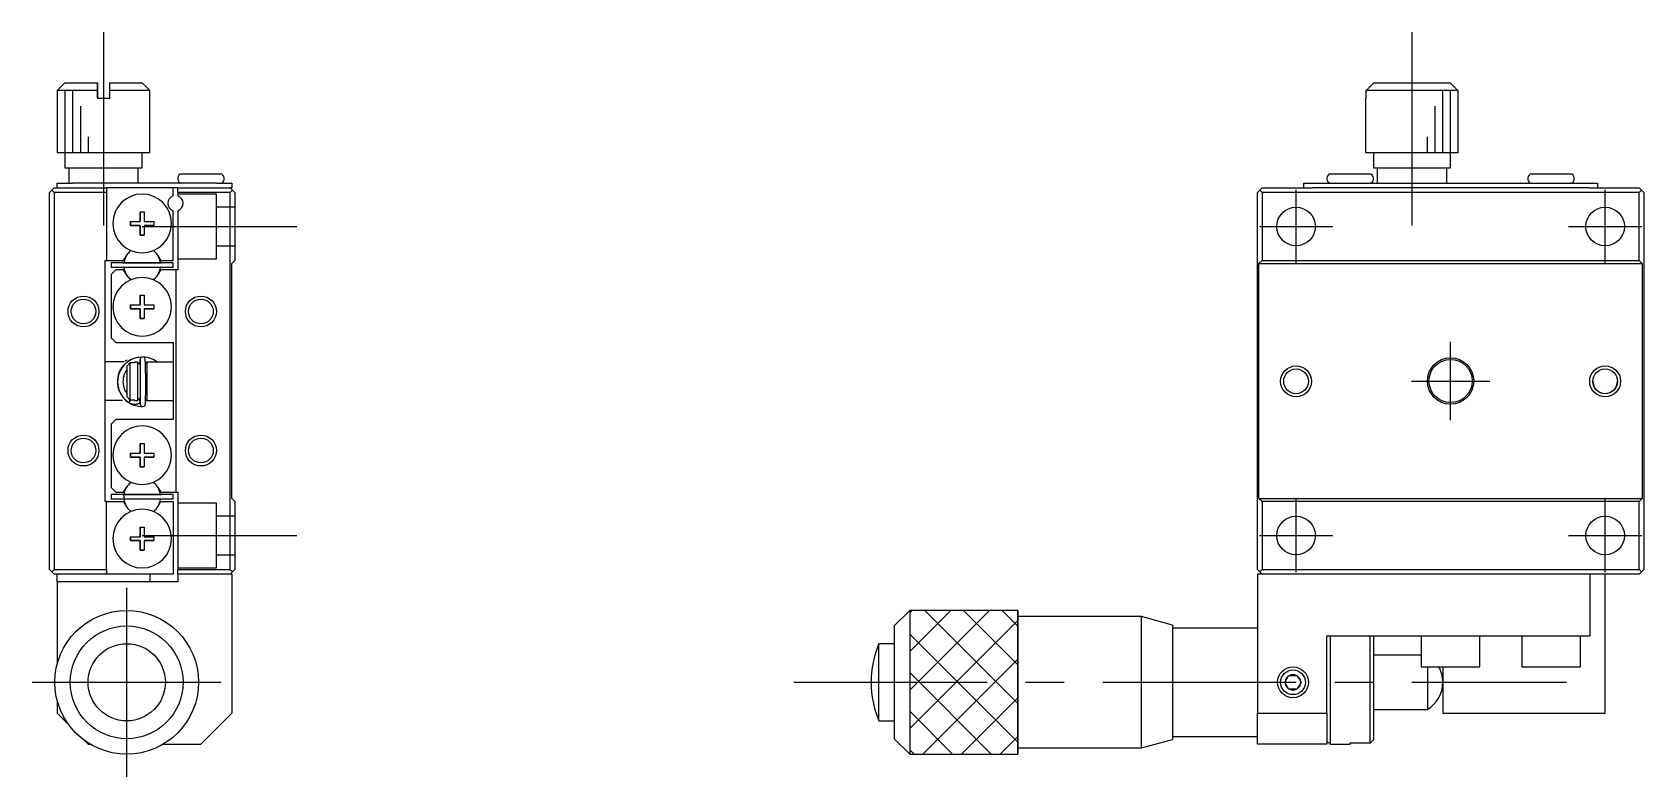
# Model space of a CAD drawing. Extents: x 38 to 335, y 63 to 219.
# Drawn here: x 231.1 to 335.3, y 130.9 to 179.1 of the extents above; entities that cross this region are included whole.
import ezdxf

# ---------------------------------------------------------------- set-up
doc = ezdxf.new("R2010")
doc.units = 0
doc.header["$LTSCALE"] = 10
doc.linetypes.add('CENTER', pattern=[2, 1.25, -0.25, 0.25, -0.25])
doc.linetypes.add('DASHED', pattern=[3.5, 2, -1.5])
doc.layers.get('0').update_dxf_attribs({"linetype": 'CONTINUOUS'})
doc.layers.add('CENTER', color=1, linetype='CENTER')

msp = doc.modelspace()

# ---------------------------------------------------------------- linework, layer by layer
at = {"color": 7, "linetype": 'CONTINUOUS'}
for p, q in [((233.172874, 175.856401), (232.672874, 175.356401)), ((232.672874, 175.356401), (232.672874, 171.356401)), ((235.272874, 175.356401), (232.672874, 175.356401)), ((233.172874, 175.856401), (235.272874, 175.856401)), ((233.172874, 175.856401), (235.272874, 175.856401)), ((235.272874, 175.356401), (235.272874, 175.856401)), ((235.272874, 175.856401), (235.272874, 175.356401)), ((235.272874, 174.856401), (235.272874, 175.356401)), ((235.272874, 175.356401), (235.272874, 174.856401)), ((236.072874, 175.856401), (238.172874, 175.856401)), ((236.072874, 175.856401), (238.172874, 175.856401)), ((236.072874, 175.356401), (236.072874, 175.856401)), ((236.072874, 174.856401), (236.072874, 175.356401)), ((238.672874, 175.356401), (236.072874, 175.356401)), ((238.672874, 175.356401), (238.172874, 175.856401)), ((238.672874, 171.356401), (238.672874, 175.356401)), ((317.370221, 175.356401), (317.875642, 175.856401)), ((317.370221, 174.856401), (317.370221, 175.356401)), ((323.316648, 175.356401), (317.370221, 175.356401)), ((317.875642, 175.856401), (322.811227, 175.856401)), ((322.811227, 175.856401), (323.316648, 175.356401)), ((323.316648, 175.356401), (323.316648, 174.856401)), ((235.272874, 174.856401), (236.072874, 174.856401)), ((235.272874, 174.856401), (236.072874, 174.856401)), ((317.343434, 174.856401), (317.370221, 174.856401)), ((317.343434, 174.856401), (317.343434, 171.356401)), ((323.316648, 174.856401), (323.343434, 174.856401)), ((323.343434, 171.356401), (323.343434, 174.856401)), ((232.672874, 171.356401), (238.672874, 171.356401)), ((233.172874, 171.356401), (233.172874, 170.356401)), ((238.172874, 170.356401), (238.172874, 171.356401)), ((317.343434, 171.356401), (323.343434, 171.356401)), ((317.343434, 171.356401), (317.843434, 171.356401)), ((317.843434, 171.356401), (322.843434, 171.356401)), ((317.843434, 171.356401), (322.843434, 171.356401)), ((317.843434, 171.356401), (317.843434, 170.356401)), ((322.843434, 171.356401), (323.343434, 171.356401)), ((322.843434, 170.356401), (322.843434, 171.356401)), ((233.172874, 170.356401), (238.172874, 170.356401)), ((233.422874, 170.356401), (233.422874, 169.356401)), ((237.922874, 169.356401), (237.922874, 170.356401)), ((317.843434, 170.356401), (318.093434, 170.356401)), ((317.843434, 170.356401), (322.843434, 170.356401)), ((318.093434, 170.356401), (318.093434, 169.356401)), ((322.593434, 170.356401), (322.843434, 170.356401)), ((322.593434, 169.356401), (322.593434, 170.356401)), ((232.322874, 168.906401), (232.472874, 169.056401)), ((232.472874, 169.056401), (235.872874, 169.056401)), ((232.672874, 169.056401), (232.672874, 169.356401)), ((232.672874, 169.356401), (233.672874, 169.356401)), ((241.172874, 169.356401), (233.672874, 169.356401)), ((235.872874, 169.056401), (235.872874, 168.756401)), ((240.172874, 169.056401), (235.872874, 169.056401)), ((240.472874, 169.056401), (240.172874, 169.056401)), ((240.172874, 168.533371), (240.172874, 169.056401)), ((240.472874, 169.706401), (240.472874, 169.606401)), ((240.472874, 168.756401), (240.472874, 169.056401)), ((240.472874, 169.056401), (243.872874, 169.056401)), ((240.722874, 169.956401), (243.222874, 169.956401)), ((242.772874, 169.356401), (241.172874, 169.356401)), ((241.222874, 169.956401), (241.847874, 169.956401)), ((241.847874, 169.956401), (242.097874, 169.956401)), ((242.097874, 169.956401), (242.722874, 169.956401)), ((242.972874, 169.356401), (242.772874, 169.356401)), ((242.972874, 169.356401), (243.972874, 169.356401)), ((243.472874, 169.606401), (243.472874, 169.706401)), ((243.972874, 169.056401), (243.872874, 169.056401)), ((243.872874, 169.056401), (244.022874, 168.906401)), ((243.972874, 169.356401), (243.972874, 169.056401)), ((310.643434, 169.056401), (310.493434, 168.906401)), ((310.643434, 169.056401), (313.907544, 169.056401)), ((313.343434, 169.056401), (313.343434, 169.356401)), ((313.343434, 169.356401), (314.343434, 169.356401)), ((314.343434, 169.056401), (313.907544, 169.056401)), ((314.343434, 169.356401), (315.543434, 169.356401)), ((331.343434, 169.056401), (314.343434, 169.056401)), ((314.843434, 169.706401), (314.843434, 169.606401)), ((315.093434, 169.956401), (317.593434, 169.956401)), ((315.543434, 169.356401), (317.143434, 169.356401)), ((317.143434, 169.356401), (328.543434, 169.356401)), ((317.843434, 169.606401), (317.843434, 169.706401)), ((327.843434, 169.706401), (327.843434, 169.606401)), ((328.093434, 169.956401), (330.593434, 169.956401)), ((328.543434, 169.356401), (330.143434, 169.356401)), ((330.143434, 169.356401), (331.343434, 169.356401)), ((330.843434, 169.606401), (330.843434, 169.706401)), ((331.343434, 169.356401), (332.343434, 169.356401)), ((331.779324, 169.056401), (331.343434, 169.056401)), ((331.779324, 169.056401), (335.043434, 169.056401)), ((332.343434, 169.356401), (332.343434, 169.056401)), ((335.193434, 168.906401), (335.043434, 169.056401)), ((232.322874, 168.906401), (232.172874, 168.756401)), ((232.172874, 144.356401), (232.172874, 168.756401)), ((232.472874, 168.756401), (232.322874, 168.906401)), ((235.872874, 168.756401), (232.472874, 168.756401)), ((232.472874, 168.756401), (232.472874, 144.356401)), ((235.872874, 168.756401), (235.872874, 164.356401)), ((240.472874, 168.756401), (240.472874, 168.533371)), ((243.872874, 168.756401), (240.472874, 168.756401)), ((244.022874, 168.906401), (243.872874, 168.756401)), ((243.872874, 144.356401), (243.872874, 168.756401)), ((244.172874, 168.756401), (244.022874, 168.906401)), ((244.172874, 168.756401), (244.172874, 164.356401)), ((310.493434, 168.906401), (310.343434, 168.756401)), ((310.343434, 144.356401), (310.343434, 168.756401)), ((310.643434, 168.756401), (310.493434, 168.906401)), ((335.043434, 168.756401), (310.643434, 168.756401)), ((310.643434, 168.756401), (310.643434, 164.356401)), ((335.193434, 168.906401), (335.043434, 168.756401)), ((335.043434, 164.356401), (335.043434, 168.756401)), ((335.343434, 168.756401), (335.193434, 168.906401)), ((335.343434, 168.756401), (335.343434, 144.356401)), ((237.422874, 166.881401), (238.047874, 166.881401)), ((237.422874, 166.631401), (237.422874, 166.881401)), ((237.422874, 166.881401), (237.422874, 166.631401)), ((238.047874, 167.506401), (238.297874, 167.506401)), ((238.047874, 166.881401), (238.047874, 167.506401)), ((238.047874, 167.506401), (238.047874, 166.881401)), ((238.297874, 167.506401), (238.297874, 166.881401)), ((238.297874, 166.881401), (238.922874, 166.881401)), ((238.922874, 166.881401), (238.922874, 166.631401)), ((240.172874, 164.356401), (240.172874, 167.579432)), ((240.472874, 167.579432), (240.472874, 163.756401)), ((238.047874, 166.631401), (237.422874, 166.631401)), ((237.422874, 166.631401), (238.047874, 166.631401)), ((238.047874, 166.006401), (238.047874, 166.631401)), ((238.047874, 166.631401), (238.047874, 166.006401)), ((238.297874, 166.006401), (238.047874, 166.006401)), ((238.047874, 166.006401), (238.297874, 166.006401)), ((238.922874, 166.631401), (238.297874, 166.631401)), ((238.297874, 166.631401), (238.297874, 166.006401)), ((238.297874, 166.631401), (238.922874, 166.631401)), ((235.772874, 164.356401), (235.872874, 164.356401)), ((235.772874, 157.356401), (235.772874, 164.356401)), ((235.872874, 164.356401), (236.971408, 164.356401)), ((236.172874, 164.206401), (236.172874, 163.906401)), ((240.172874, 164.206401), (236.172874, 164.206401)), ((236.991861, 164.206401), (236.172874, 164.206401)), ((240.172874, 163.906401), (236.172874, 163.906401)), ((236.472874, 163.756401), (236.172874, 163.456401)), ((236.971408, 163.756401), (236.472874, 163.756401)), ((236.922874, 164.206403), (236.991861, 164.206403)), ((236.922874, 164.206403), (236.991861, 164.206403)), ((236.922874, 164.206403), (236.991861, 164.206403)), ((236.922874, 164.206403), (236.991861, 164.206403)), ((236.922874, 164.206403), (239.422874, 164.206403)), ((236.922874, 164.206403), (236.991861, 164.206403)), ((236.922874, 164.206403), (236.991861, 164.206403)), ((236.922874, 164.206403), (236.991861, 164.206403)), ((236.971408, 164.356401), (237.14187, 164.651651)), ((237.14187, 163.461151), (236.971408, 163.756401)), ((239.203877, 164.651651), (239.374339, 164.356401)), ((239.374339, 163.756401), (239.203877, 163.461151)), ((239.353886, 164.206403), (239.422874, 164.206403)), ((239.353886, 164.206403), (239.422874, 164.206403)), ((239.353886, 164.206403), (239.422874, 164.206403)), ((239.353886, 164.206403), (239.422874, 164.206403)), ((239.353886, 164.206403), (239.422874, 164.206403)), ((239.353886, 164.206403), (239.422874, 164.206403)), ((239.353886, 164.206403), (239.422874, 164.206403)), ((239.353886, 164.206403), (239.422874, 164.206403)), ((239.353886, 164.206403), (239.422874, 164.206403)), ((239.353886, 164.206403), (239.422874, 164.206403)), ((239.353886, 164.206403), (239.422874, 164.206403)), ((239.353886, 164.206403), (239.422874, 164.206403)), ((239.353886, 164.206403), (239.422874, 164.206403)), ((240.172874, 164.206401), (239.353886, 164.206401)), ((239.374339, 164.356401), (240.172874, 164.356401)), ((240.372874, 163.756401), (239.374339, 163.756401)), ((240.172874, 163.906401), (240.172874, 164.206401)), ((240.372874, 149.356401), (240.372874, 163.756401)), ((240.472874, 163.756401), (240.372874, 163.756401)), ((243.972874, 164.156401), (244.172874, 164.356401)), ((243.972874, 148.956401), (243.972874, 164.156401)), ((310.443434, 164.156401), (310.643434, 164.356401)), ((310.443434, 148.956401), (310.443434, 164.156401)), ((310.443434, 164.156401), (335.243434, 164.156401)), ((310.643434, 164.356401), (335.043434, 164.356401)), ((335.043434, 164.356401), (335.243434, 164.156401)), ((335.243434, 164.156401), (335.243434, 148.956401)), ((236.172874, 163.456401), (236.172874, 159.356401)), ((238.047874, 162.106401), (238.297874, 162.106401)), ((238.047874, 161.481401), (238.047874, 162.106401)), ((238.047874, 162.106401), (238.047874, 161.481401)), ((238.297874, 162.106401), (238.297874, 161.481401)), ((237.422874, 161.481401), (238.047874, 161.481401)), ((237.422874, 161.231401), (237.422874, 161.481401)), ((237.422874, 161.481401), (237.422874, 161.231401)), ((238.047874, 161.231401), (237.422874, 161.231401)), ((237.422874, 161.231401), (238.047874, 161.231401)), ((238.047874, 160.606401), (238.047874, 161.231401)), ((238.047874, 161.231401), (238.047874, 160.606401)), ((238.297874, 160.606401), (238.047874, 160.606401)), ((238.047874, 160.606401), (238.297874, 160.606401)), ((238.297874, 161.481401), (238.922874, 161.481401)), ((238.922874, 161.231401), (238.297874, 161.231401)), ((238.297874, 161.231401), (238.297874, 160.606401)), ((238.297874, 161.231401), (238.922874, 161.231401)), ((238.922874, 161.481401), (238.922874, 161.231401)), ((236.172874, 159.356401), (236.472874, 159.056401)), ((236.472874, 159.056401), (240.172874, 159.056401)), ((240.172874, 159.056401), (240.172874, 154.056401)), ((237.011627, 157.806401), (235.772874, 157.806401)), ((237.068812, 157.851513), (237.065486, 157.852502)), ((237.07279, 157.848461), (237.068812, 157.851513)), ((237.188263, 157.916385), (237.072797, 157.857789)), ((237.372874, 157.736401), (237.172874, 157.526351)), ((237.172874, 157.526351), (237.172874, 155.546452)), ((237.372874, 157.736401), (237.372874, 155.336401)), ((237.672874, 157.736401), (237.372874, 157.736401)), ((237.672874, 157.786401), (237.672874, 157.736401)), ((237.872874, 157.786401), (237.672874, 157.786401)), ((237.872874, 157.786401), (237.872874, 155.286401)), ((238.046471, 157.612804), (237.872874, 157.786401)), ((237.926822, 157.732607), (238.018453, 157.747673)), ((237.976197, 157.683367), (237.935529, 157.73435)), ((238.016393, 157.669455), (238.015788, 157.643829)), ((238.019741, 157.785577), (238.016393, 157.669455)), ((238.02517, 157.900938), (238.019741, 157.785577)), ((238.046215, 158.004867), (238.02517, 157.900938)), ((238.035594, 157.896912), (238.035594, 155.117257)), ((238.115655, 158.082139), (238.046215, 158.004867)), ((238.21431, 158.106879), (238.115655, 158.082139)), ((238.312391, 158.071028), (238.21431, 158.106879)), ((238.373483, 157.984472), (238.312391, 158.071028)), ((238.393471, 157.73806), (238.419378, 157.733107)), ((238.472874, 157.786401), (238.394274, 157.707802)), ((238.472874, 157.786401), (238.472874, 155.286401)), ((240.172874, 157.786401), (238.472874, 157.786401)), ((235.772874, 155.756401), (235.772874, 157.356401)), ((236.976332, 156.85567), (237.025334, 156.994455)), ((237.025334, 156.994455), (237.091234, 157.128374)), ((237.091234, 157.128374), (237.149353, 157.22072)), ((237.149353, 157.22072), (237.172703, 157.253247)), ((235.772874, 148.756401), (235.772874, 155.756401)), ((237.172874, 155.546452), (237.372874, 155.336401)), ((237.872874, 155.286401), (238.047691, 155.461219)), ((235.772874, 155.306401), (236.892664, 155.306401)), ((237.314347, 155.161961), (237.400061, 155.320171)), ((237.321911, 155.158312), (237.321907, 155.157272)), ((237.321907, 155.157272), (237.322412, 155.156235)), ((237.322124, 155.159675), (237.321911, 155.158312)), ((237.322547, 155.16136), (237.322124, 155.159675)), ((237.322412, 155.156235), (237.349616, 155.139884)), ((237.323177, 155.163362), (237.322547, 155.16136)), ((237.324014, 155.165677), (237.323177, 155.163362)), ((237.325055, 155.1683), (237.324014, 155.165677)), ((237.326299, 155.171224), (237.325055, 155.1683)), ((237.327743, 155.174444), (237.326299, 155.171224)), ((237.33026, 155.17978), (237.327743, 155.174444)), ((237.333201, 155.185731), (237.33026, 155.17978)), ((237.336552, 155.192266), (237.333201, 155.185731)), ((237.340297, 155.199355), (237.336552, 155.192266)), ((237.344416, 155.206962), (237.340297, 155.199355)), ((237.34889, 155.215049), (237.344416, 155.206962)), ((237.353696, 155.223576), (237.34889, 155.215049)), ((237.349616, 155.139884), (237.379132, 155.124039)), ((237.358811, 155.232501), (237.353696, 155.223576)), ((237.364209, 155.24178), (237.358811, 155.232501)), ((237.369863, 155.251368), (237.364209, 155.24178)), ((237.375746, 155.261215), (237.369863, 155.251368)), ((237.372874, 155.336401), (237.672874, 155.336401)), ((237.381828, 155.271275), (237.375746, 155.261215)), ((237.379132, 155.124039), (237.409397, 155.109684)), ((237.38808, 155.281497), (237.381828, 155.271275)), ((237.39447, 155.291831), (237.38808, 155.281497)), ((237.400967, 155.302225), (237.39447, 155.291831)), ((237.400061, 155.320171), (237.411543, 155.338091)), ((237.407539, 155.312628), (237.400967, 155.302225)), ((237.42282, 155.336401), (237.407539, 155.312628)), ((237.409397, 155.109684), (237.440335, 155.096855)), ((237.440335, 155.096855), (237.471871, 155.085583)), ((237.471871, 155.085583), (237.503925, 155.075897)), ((237.503925, 155.075897), (237.53642, 155.067819)), ((237.53642, 155.067819), (237.569274, 155.06137)), ((237.569274, 155.06137), (237.602408, 155.056565)), ((237.602408, 155.056565), (237.635738, 155.053417)), ((237.635738, 155.053417), (237.669183, 155.051932)), ((237.669183, 155.051932), (237.702661, 155.052115)), ((237.672874, 155.336401), (237.672874, 155.286401)), ((237.672874, 155.286401), (237.872874, 155.286401)), ((237.702661, 155.052115), (237.736089, 155.053964)), ((237.736089, 155.053964), (237.769384, 155.057476)), ((237.769384, 155.057476), (237.802465, 155.062642)), ((237.802465, 155.062642), (237.835249, 155.069449)), ((237.835249, 155.069449), (237.867657, 155.07788)), ((237.867657, 155.07788), (237.899608, 155.087915)), ((237.899608, 155.087915), (237.931023, 155.099528)), ((237.931023, 155.099528), (237.961825, 155.112693)), ((237.961825, 155.112693), (237.991937, 155.127376)), ((237.991937, 155.127376), (238.021286, 155.14354)), ((238.018255, 155.275134), (238.018405, 155.286277)), ((238.018255, 155.275134), (238.023132, 155.147494)), ((238.018405, 155.286277), (238.019511, 155.297387)), ((238.019511, 155.297387), (238.021566, 155.308403)), ((238.021286, 155.14354), (238.023315, 155.14473)), ((238.021566, 155.308403), (238.024561, 155.319265)), ((238.023132, 155.147494), (238.034047, 155.044225)), ((238.024561, 155.319265), (238.028478, 155.329915)), ((238.028478, 155.329915), (238.033295, 155.340293)), ((238.033295, 155.340293), (238.038988, 155.350343)), ((238.034047, 155.044225), (238.085353, 154.954966)), ((238.038988, 155.350343), (238.045523, 155.36001)), ((238.085353, 154.954966), (238.176171, 154.90961)), ((238.176171, 154.90961), (238.278362, 154.922777)), ((238.278362, 154.922777), (238.355569, 154.990927)), ((238.355569, 154.990927), (238.385344, 155.098031)), ((238.466167, 155.292889), (238.393496, 155.277357)), ((238.395546, 155.356401), (238.402874, 155.356401)), ((238.395717, 155.363558), (238.472874, 155.286401)), ((238.472874, 155.286401), (240.172874, 155.286401)), ((236.472874, 154.056401), (236.172874, 153.756401)), ((236.172874, 153.756401), (236.172874, 149.656401)), ((240.172874, 154.056401), (236.472874, 154.056401)), ((238.047874, 152.506401), (238.297874, 152.506401)), ((238.047874, 151.881401), (238.047874, 152.506401)), ((238.047874, 152.506401), (238.047874, 151.881401)), ((238.297874, 152.506401), (238.297874, 151.881401)), ((237.422874, 151.881401), (238.047874, 151.881401)), ((237.422874, 151.631401), (237.422874, 151.881401)), ((237.422874, 151.881401), (237.422874, 151.631401)), ((238.047874, 151.631401), (237.422874, 151.631401)), ((237.422874, 151.631401), (238.047874, 151.631401)), ((238.047874, 151.006401), (238.047874, 151.631401)), ((238.047874, 151.631401), (238.047874, 151.006401)), ((238.297874, 151.881401), (238.922874, 151.881401)), ((238.922874, 151.631401), (238.297874, 151.631401)), ((238.297874, 151.631401), (238.297874, 151.006401)), ((238.297874, 151.631401), (238.922874, 151.631401)), ((238.922874, 151.881401), (238.922874, 151.631401)), ((238.297874, 151.006401), (238.047874, 151.006401)), ((238.047874, 151.006401), (238.297874, 151.006401)), ((236.172874, 149.656401), (236.472874, 149.356401)), ((236.991861, 149.206401), (236.172874, 149.206401)), ((236.172874, 149.206401), (236.172874, 148.906401)), ((240.172874, 149.206401), (236.172874, 149.206401)), ((236.472874, 149.356401), (236.971408, 149.356401)), ((236.922874, 149.206403), (236.991861, 149.206403)), ((236.922874, 149.206403), (236.991861, 149.206403)), ((236.922874, 149.206403), (239.422874, 149.206403)), ((236.922874, 149.206403), (236.991861, 149.206403)), ((236.922874, 149.206403), (236.991861, 149.206403)), ((236.971408, 149.356401), (237.14187, 149.651651)), ((239.203877, 149.651651), (239.374339, 149.356401)), ((239.353886, 149.206403), (239.422874, 149.206403)), ((239.353886, 149.206403), (239.422874, 149.206403)), ((239.353886, 149.206403), (239.422874, 149.206403)), ((239.353886, 149.206403), (239.422874, 149.206403)), ((239.353886, 149.206403), (239.422874, 149.206403)), ((239.353886, 149.206403), (239.422874, 149.206403)), ((239.353886, 149.206403), (239.422874, 149.206403)), ((239.353886, 149.206403), (239.422874, 149.206403)), ((239.353886, 149.206403), (239.422874, 149.206403)), ((239.353886, 149.206403), (239.422874, 149.206403)), ((239.353886, 149.206403), (239.422874, 149.206403)), ((239.353886, 149.206403), (239.422874, 149.206403)), ((239.353886, 149.206403), (239.422874, 149.206403)), ((240.172874, 149.206401), (239.353886, 149.206401)), ((239.374339, 149.356401), (240.372874, 149.356401)), ((240.172874, 148.906401), (240.172874, 149.206401)), ((240.372874, 149.356401), (240.472874, 149.356401)), ((240.472874, 149.356401), (240.472874, 144.356401)), ((235.872874, 148.756401), (235.772874, 148.756401)), ((235.872874, 144.356401), (235.872874, 148.756401)), ((235.872874, 148.756401), (236.971408, 148.756401)), ((240.172874, 148.906401), (236.172874, 148.906401)), ((236.971408, 148.756401), (237.14187, 148.461151)), ((239.203877, 148.461151), (239.374339, 148.756401)), ((239.374339, 148.756401), (240.172874, 148.756401)), ((240.172874, 148.756401), (240.172874, 144.056401)), ((244.172874, 148.756401), (243.972874, 148.956401)), ((244.172874, 148.756401), (244.172874, 144.356401)), ((310.443434, 148.956401), (335.243434, 148.956401)), ((310.643434, 148.756401), (310.443434, 148.956401)), ((335.043434, 148.756401), (310.643434, 148.756401)), ((310.643434, 148.756401), (310.643434, 144.356401)), ((335.243434, 148.956401), (335.043434, 148.756401)), ((335.043434, 144.356401), (335.043434, 148.756401)), ((238.047874, 147.106401), (238.297874, 147.106401)), ((238.047874, 146.481401), (238.047874, 147.106401)), ((238.047874, 147.106401), (238.047874, 146.481401)), ((238.297874, 147.106401), (238.297874, 146.481401)), ((237.422874, 146.481401), (238.047874, 146.481401)), ((237.422874, 146.231401), (237.422874, 146.481401)), ((237.422874, 146.481401), (237.422874, 146.231401)), ((238.047874, 146.231401), (237.422874, 146.231401)), ((237.422874, 146.231401), (238.047874, 146.231401)), ((238.047874, 145.606401), (238.047874, 146.231401)), ((238.047874, 146.231401), (238.047874, 145.606401)), ((238.297874, 146.481401), (238.922874, 146.481401)), ((238.922874, 146.231401), (238.297874, 146.231401)), ((238.297874, 146.231401), (238.297874, 145.606401)), ((238.297874, 146.231401), (238.922874, 146.231401)), ((238.922874, 146.481401), (238.922874, 146.231401)), ((238.297874, 145.606401), (238.047874, 145.606401)), ((238.047874, 145.606401), (238.297874, 145.606401)), ((232.322874, 144.206401), (232.172874, 144.356401)), ((232.322874, 144.206401), (232.472874, 144.356401)), ((232.472874, 144.056401), (232.322874, 144.206401)), ((232.472874, 144.356401), (235.872874, 144.356401)), ((235.872874, 144.056401), (232.472874, 144.056401)), ((232.672874, 143.556401), (232.672874, 144.056401)), ((235.872874, 144.356401), (235.872874, 144.056401)), ((240.172874, 144.056401), (235.872874, 144.056401)), ((238.672874, 144.056401), (238.672874, 143.556401)), ((240.472874, 144.356401), (243.872874, 144.356401)), ((240.472874, 144.056401), (240.472874, 144.356401)), ((243.972874, 144.056401), (240.472874, 144.056401)), ((240.472874, 144.056401), (240.472874, 143.556401)), ((243.872874, 144.356401), (244.022874, 144.206401)), ((244.022874, 144.206401), (243.872874, 144.056401)), ((243.972874, 144.056401), (243.972874, 135.056401)), ((244.022874, 144.206401), (244.172874, 144.356401)), ((310.343434, 144.356401), (310.493434, 144.206401)), ((331.843434, 144.056401), (310.343434, 144.056401)), ((310.343434, 144.056401), (310.343434, 135.056401)), ((310.493434, 144.206401), (310.643434, 144.356401)), ((310.493434, 144.206401), (310.643434, 144.056401)), ((310.643434, 144.356401), (335.043434, 144.356401)), ((331.843434, 144.056401), (331.843434, 140.056401)), ((335.043434, 144.056401), (331.843434, 144.056401)), ((332.843434, 135.056401), (332.843434, 144.056401)), ((335.043434, 144.356401), (335.193434, 144.206401)), ((335.043434, 144.056401), (335.193434, 144.206401)), ((335.193434, 144.206401), (335.343434, 144.356401)), ((232.672874, 143.556401), (232.672874, 138.227939)), ((240.472874, 143.556401), (232.672874, 143.556401)), ((287.843434, 141.706401), (286.843434, 140.706401)), ((287.843434, 141.706401), (287.843434, 132.406401)), ((294.843434, 141.706401), (287.843434, 141.706401)), ((294.843434, 141.706401), (287.843434, 141.706401)), ((287.843434, 141.706401), (287.843434, 132.406401)), ((294.843434, 141.706401), (294.843434, 132.406401)), ((294.843434, 141.706401), (294.843434, 141.306401)), ((294.843434, 132.406401), (294.843434, 141.706401)), ((294.843434, 141.306401), (294.843434, 137.056401)), ((294.843434, 141.306401), (294.843434, 132.806401)), ((302.843434, 141.306401), (294.843434, 141.306401)), ((302.843434, 132.806401), (302.843434, 141.306401)), ((304.843434, 140.756401), (302.843434, 141.306401)), ((286.843434, 140.706401), (286.843434, 133.406401)), ((304.843434, 140.756401), (304.843434, 133.356401)), ((304.843434, 140.756401), (304.843434, 140.556401)), ((304.843434, 140.556401), (304.843434, 133.556401)), ((310.343434, 140.556401), (304.843434, 140.556401)), ((314.843434, 140.056401), (331.843434, 140.056401)), ((314.843434, 135.056401), (314.843434, 140.056401)), ((315.043434, 140.056401), (315.043434, 133.056401)), ((317.643434, 133.127343), (317.643434, 140.056401)), ((317.843434, 140.056401), (317.843434, 133.33115)), ((320.943434, 140.056401), (320.943434, 138.056401)), ((324.743434, 138.056401), (324.743434, 140.056401)), ((327.443434, 140.056401), (327.443434, 138.056401)), ((331.243434, 138.056401), (331.243434, 140.056401)), ((285.843434, 134.556401), (285.843434, 139.556401)), ((286.843434, 139.556401), (285.843434, 139.556401)), ((320.943434, 138.806401), (317.843434, 138.806401)), ((320.943434, 138.056401), (324.743434, 138.056401)), ((321.343434, 138.056401), (321.343434, 135.306401)), ((322.343434, 138.056401), (322.343434, 135.056401)), ((327.443434, 138.056401), (331.243434, 138.056401)), ((294.843434, 137.056401), (294.843434, 132.806401)), ((312.123819, 137.056401), (312.14475, 137.092655)), ((312.14475, 137.020147), (312.123819, 137.056401)), ((312.14475, 137.092655), (312.362695, 137.470147)), ((312.362695, 136.642655), (312.14475, 137.020147)), ((312.362695, 137.470147), (312.383627, 137.506401)), ((312.383627, 136.606401), (312.362695, 136.642655)), ((312.383627, 137.506401), (312.425489, 137.506401)), ((312.425489, 137.506401), (312.861379, 137.506401)), ((312.861379, 137.506401), (312.903242, 137.506401)), ((312.903242, 137.506401), (312.924173, 137.470147)), ((312.924173, 136.642655), (312.903242, 136.606401)), ((312.924173, 137.470147), (313.142118, 137.092655)), ((313.142118, 137.020147), (312.924173, 136.642655)), ((313.142118, 137.092655), (313.16305, 137.056401)), ((313.16305, 137.056401), (313.142118, 137.020147)), ((232.672874, 135.884864), (232.672874, 135.056401)), ((312.425489, 136.606401), (312.383627, 136.606401)), ((312.861379, 136.606401), (312.425489, 136.606401)), ((312.903242, 136.606401), (312.861379, 136.606401)), ((232.672874, 135.056401), (233.424125, 134.30515)), ((241.972874, 133.056401), (243.972874, 135.056401)), ((285.843434, 134.556401), (286.843434, 134.556401)), ((310.343434, 135.056401), (314.843434, 135.056401)), ((310.343434, 133.056401), (310.343434, 135.056401)), ((314.843434, 135.056401), (314.843434, 133.056401)), ((317.843434, 135.306401), (321.343434, 135.306401)), ((322.343434, 135.056401), (332.843434, 135.056401)), ((304.843434, 133.556401), (304.843434, 133.356401)), ((304.843434, 133.556401), (310.343434, 133.556401)), ((234.421622, 133.307653), (234.672874, 133.056401)), ((234.672874, 133.056401), (234.801692, 133.056401)), ((239.544055, 133.056401), (241.972874, 133.056401)), ((286.843434, 133.406401), (287.843434, 132.406401)), ((294.843434, 132.806401), (294.843434, 132.406401)), ((294.843434, 132.806401), (302.843434, 132.806401)), ((302.843434, 132.806401), (304.843434, 133.356401)), ((314.843434, 133.056401), (310.343434, 133.056401)), ((314.843434, 133.256401), (315.043434, 133.056401)), ((315.043434, 133.056401), (316.343434, 133.056401)), ((316.343434, 133.056401), (316.343434, 133.127343)), ((317.643434, 133.127343), (316.343434, 133.127343)), ((317.843434, 133.33115), (317.643434, 133.127343)), ((287.843434, 132.406401), (294.843434, 132.406401)), ((287.843434, 132.406401), (294.843434, 132.406401))]:
    msp.add_line(p, q, dxfattribs=at)
at = {"color": 3, "linetype": 'CONTINUOUS'}
for p, q in [((233.172874, 175.356401), (233.172874, 171.356401)), ((233.672874, 175.356401), (233.672874, 171.356401)), ((322.343434, 171.356401), (322.343434, 175.356401)), ((322.843434, 171.356401), (322.843434, 175.356401)), ((234.172874, 174.356401), (234.172874, 171.356401)), ((321.843434, 171.356401), (321.843434, 174.356401)), ((234.672874, 172.356401), (234.672874, 171.356401)), ((321.343434, 171.356401), (321.343434, 172.356401)), ((287.843434, 141.555467), (287.994368, 141.706401)), ((287.843434, 139.055467), (290.494368, 141.706401)), ((287.843434, 136.555467), (292.994368, 141.706401)), ((287.843434, 134.055467), (294.843434, 141.055467)), ((288.818763, 141.706401), (294.843434, 135.68173)), ((291.318763, 141.706401), (294.843434, 138.18173)), ((293.818763, 141.706401), (294.843434, 140.68173)), ((287.843434, 140.18173), (294.843434, 133.18173)), ((287.843434, 137.68173), (293.118763, 132.406401)), ((288.694368, 132.406401), (294.843434, 138.555467)), ((291.194368, 132.406401), (294.843434, 136.055467)), ((287.843434, 135.18173), (290.618763, 132.406401)), ((293.694368, 132.406401), (294.843434, 133.555467)), ((287.843434, 132.68173), (288.118763, 132.406401))]:
    msp.add_line(p, q, dxfattribs=at)
at = {"color": 3, "linetype": 'DASHED'}
for p, q in [((242.972874, 168.656401), (240.472874, 168.656401)), ((242.972874, 164.456401), (242.972874, 168.656401)), ((244.172874, 167.806401), (242.972874, 167.806401)), ((242.972874, 165.306401), (244.172874, 165.306401)), ((240.472874, 164.456401), (242.972874, 164.456401)), ((242.972874, 148.656401), (240.472874, 148.656401)), ((242.972874, 144.456401), (242.972874, 148.656401)), ((244.172874, 147.806401), (242.972874, 147.806401)), ((242.972874, 145.306401), (244.172874, 145.306401)), ((240.472874, 144.456401), (242.972874, 144.456401))]:
    msp.add_line(p, q, dxfattribs=at)
at = {"color": 7, "linetype": 'CONTINUOUS'}
for centre, radius in [((312.843434, 166.556401), 1.25), ((332.843434, 166.556401), 1.25), ((234.372874, 161.056401), 0.8), ((241.972874, 161.056401), 0.8), ((322.843434, 156.556401), 1.5), ((322.843434, 156.556401), 1.4), ((312.843434, 156.536401), 0.8), ((332.843434, 156.536401), 0.8), ((234.372874, 152.056401), 0.8), ((241.972874, 152.056401), 0.8), ((312.843434, 146.556401), 1.25), ((332.843434, 146.556401), 1.25), ((237.172874, 137.056401), 4.65), ((237.172874, 137.056401), 3.65), ((237.172874, 137.056401), 2.5), ((312.643434, 137.056401), 0.8)]:
    msp.add_circle(centre, radius, dxfattribs=at)
at = {"color": 3, "linetype": 'CONTINUOUS'}
for centre in [(234.372874, 161.056401), (241.972874, 161.056401), (312.843434, 156.536401), (332.843434, 156.536401), (234.372874, 152.056401), (241.972874, 152.056401), (312.643434, 137.056401)]:
    msp.add_circle(centre, 1, dxfattribs=at)
at = {"color": 7, "linetype": 'CONTINUOUS'}
for centre, radius, start, end in [((240.722874, 169.706401), 0.25, 90, 180), ((240.722874, 169.606401), 0.25, 180, 270), ((243.222874, 169.706401), 0.25, 0, 90), ((243.222874, 169.606401), 0.25, 270, 0), ((315.093434, 169.706401), 0.25, 90, 180), ((315.093434, 169.606401), 0.25, 180, 270), ((317.593434, 169.706401), 0.25, 0, 90), ((317.593434, 169.606401), 0.25, 270, 0), ((328.093434, 169.706401), 0.25, 90, 180), ((328.093434, 169.606401), 0.25, 180, 270), ((330.593434, 169.706401), 0.25, 0, 90), ((330.593434, 169.606401), 0.25, 270, 0), ((238.172874, 166.756401), 1.9, 90, 0), ((238.172874, 166.756401), 1.9, 0, 90), ((240.322874, 168.056401), 0.5, 107.457603, 252.542397), ((240.322874, 168.056401), 0.5, 287.457603, 72.542397), ((238.172874, 164.056401), 1.1905, 135, 150), ((238.263874, 163.964261), 1.32, 128.260088, 134.965001), ((238.172874, 164.056402), 1.1905, 127.543078, 134.642946), ((238.172874, 164.056402), 1.1905, 44.999966, 52.456922), ((238.081874, 163.964261), 1.32, 45.034999, 51.739912), ((238.172874, 164.056401), 1.1905, 30, 45), ((238.172874, 164.056402), 1.1905, 150.000042, 172.761619), ((238.172874, 164.056402), 1.1905, 187.238379, 210), ((238.172874, 164.056402), 1.1905, 7.238411, 30), ((238.172874, 164.056402), 1.1905, 330, 352.761621), ((238.172874, 161.356401), 1.9, 90, 0), ((238.172874, 164.056401), 1.1905, 210, 225), ((238.263874, 164.148542), 1.32, 225.034999, 231.739912), ((238.172874, 164.056402), 1.1905, 225.000034, 232.457024), ((238.172874, 161.356401), 1.9, 0, 90), ((238.172874, 164.056402), 1.1905, 307.542976, 314.999966), ((238.081874, 164.148542), 1.32, 308.260088, 314.965001), ((238.172874, 164.056401), 1.1905, 315, 330), ((238.163115, 156.507958), 1.598393, 90.536816, 238.370163), ((238.176754, 156.507984), 1.598458, 89.611466, 237.357013), ((238.171868, 156.505008), 1.601567, 53.152208, 87.922405), ((198.400733, 156.376971), 40.005059, 358.16797349, 2.30290495), ((238.168017, 156.509759), 1.240874, 163.81356654, 185.8551101), ((332.843434, 156.556401), 0.8, 180.716216, 270), ((332.843434, 156.556401), 0.8, 270, 359.283784), ((238.176598, 156.508643), 1.249298, 185.76404859, 216.52931873), ((238.168935, 156.5167), 1.608889, 238.356938, 270.616493), ((238.172874, 151.756401), 1.9, 90, 0), ((238.172874, 151.756401), 1.9, 0, 90), ((238.172874, 149.056402), 1.1905, 150, 187.238381), ((238.172874, 149.056401), 1.1905, 135, 150), ((238.263874, 148.964261), 1.32, 128.260088, 134.965001), ((238.172874, 149.056402), 1.1905, 127.543078, 134.642946), ((238.172874, 149.056402), 1.1905, 44.999966, 52.456922), ((238.081874, 148.964261), 1.32, 45.034999, 51.739912), ((238.172874, 149.056401), 1.1905, 30, 45), ((238.172874, 149.056402), 1.1905, 7.238411, 30), ((238.172874, 146.356401), 1.9, 90, 0), ((238.172874, 149.056402), 1.1905, 187.238381, 210), ((238.172874, 149.056401), 1.1905, 210, 225), ((238.263874, 149.148542), 1.32, 225.034999, 231.739912), ((238.172874, 149.056402), 1.1905, 225.000034, 232.457024), ((238.172874, 146.356401), 1.9, 0, 90), ((238.172874, 149.056402), 1.1905, 307.542976, 314.643568), ((238.081874, 149.148542), 1.32, 308.260088, 314.965001), ((238.172874, 149.056401), 1.1905, 315, 330), ((238.172874, 149.056402), 1.1905, 330, 352.761619), ((291.843434, 137.056401), 6.5, 157.380135, 180), ((320.312184, 137.056401), 2.03125, 0, 29.492373), ((291.843434, 137.056401), 6.5, 180, 202.619865), ((312.643434, 137.056401), 0.5, 124.158067, 175.841933), ((312.643434, 137.056401), 0.5, 184.158067, 235.841933), ((312.643434, 137.056401), 0.5, 64.158067, 115.841933), ((312.643434, 137.056401), 0.5, 4.158067, 55.841933), ((312.643434, 137.056401), 0.5, 304.158067, 355.841933), ((320.312184, 137.056401), 2.03125, 300.510237, 0), ((312.643434, 137.056401), 0.5, 244.158067, 295.841933)]:
    msp.add_arc(centre, radius, start, end, dxfattribs=at)
at = {"layer": 'CENTER', "color": 1, "linetype": 'CENTER'}
for p, q in [((235.672874, 179.131401), (235.672874, 164.131401)), ((320.343434, 179.131401), (320.343434, 164.131401)), ((312.843434, 164.181401), (312.843434, 168.931401)), ((332.843434, 164.181401), (332.843434, 168.931401)), ((238.172874, 166.556401), (248.172874, 166.556401)), ((310.468434, 166.556401), (315.218434, 166.556401)), ((330.468434, 166.556401), (335.218434, 166.556401)), ((322.843434, 154.016401), (322.843434, 159.096401)), ((320.303434, 156.556401), (325.383434, 156.556401)), ((312.843434, 144.181401), (312.843434, 148.931401)), ((332.843434, 144.181401), (332.843434, 148.931401)), ((238.172874, 146.556401), (248.172874, 146.556401)), ((310.468434, 146.556401), (315.218434, 146.556401)), ((330.468434, 146.556401), (335.218434, 146.556401)), ((237.172874, 130.941401), (237.172874, 143.171401)), ((231.057874, 137.056401), (243.287874, 137.056401)), ((280.343434, 137.056401), (330.343434, 137.056401))]:
    msp.add_line(p, q, dxfattribs=at)

doc.saveas('drawing.dxf')
